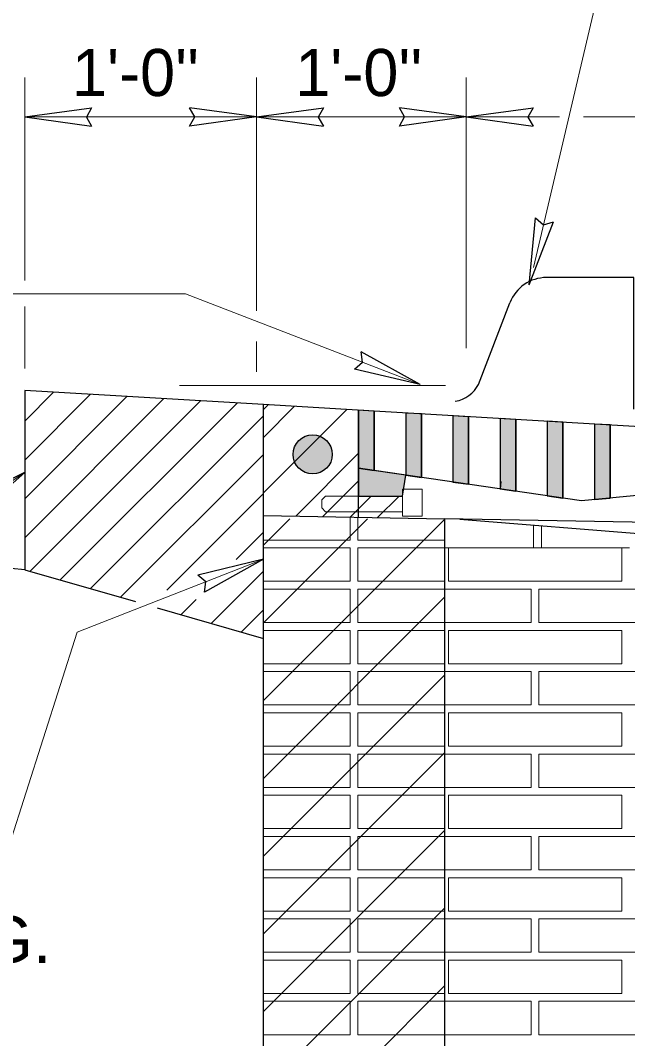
# Model space of a CAD drawing. Extents: x 392 to 763, y 50 to 324.
# Drawn here: x 619.69 to 635.77, y 119.51 to 146.47 of the extents above; entities that cross this region are included whole.
import ezdxf

# ---------------------------------------------------------------- set-up
doc = ezdxf.new("R2010")
doc.units = 0
doc.header["$LTSCALE"] = 0.5
doc.linetypes.add('MEDIUM_DASHED', pattern=[4.5, 3, -1.5])
doc.layers.add('1', color=7, linetype='Continuous', lineweight=13)

msp = doc.modelspace()

# ---------------------------------------------------------------- hatches: boundary and pattern name
at = {"layer": '1'}
for points in [[(628.6482, 134.6137), (629.0635, 134.5532), (629.0635, 136.1262), (628.6482, 136.1501)], [(629.8958, 134.4313), (630.312, 134.3708), (630.312, 136.0529), (629.8958, 136.0768)], [(631.1434, 134.2489), (631.5596, 134.1884), (631.5596, 135.9796), (631.1434, 136.0034)], [(632.3919, 134.0665), (632.8072, 134.006), (632.8072, 135.9062), (632.3919, 135.9301), (632.3965, 134.2636), (632.4148, 134.2636)], [(633.6395, 133.885), (634.0557, 133.8236), (634.0557, 135.8329), (633.6395, 135.8568)], [(634.888, 133.7833), (635.3032, 133.8236), (635.3032, 135.7596), (634.888, 135.7834)], [(627.9508, 134.9813, 1), (626.9122, 134.9813, 1)], [(629.8069, 133.8786), (629.8958, 134.4313), (628.8554, 134.5835), (628.6482, 134.6137), (628.6482, 133.8786)]]:
    msp.add_hatch(color=256, dxfattribs=at).paths.add_polyline_path(points)

# ---------------------------------------------------------------- linework, layer by layer
for p, q in [((619.8088, 139.5848), (619.8088, 144.9565)), ((625.945, 138.7782), (625.945, 144.9565)), ((631.4982, 137.79), (631.4982, 144.9565)), ((631.4982, 143.917), (633.9677, 143.917)), ((634.602, 143.917), (643.9327, 143.917)), ((619.8088, 137.2547), (619.8088, 138.8928)), ((625.945, 137.1658), (625.945, 137.9706)), ((623.9027, 136.8009), (630.9463, 136.8009)), ((619.8088, 135.8613), (620.5715, 136.6249)), ((619.8088, 134.8319), (621.5441, 136.5681)), ((619.8088, 133.8034), (622.5158, 136.5103)), ((619.8088, 132.774), (623.4874, 136.4535)), ((619.95, 131.8867), (624.46, 136.3967)), ((620.7484, 131.6566), (625.4317, 136.3398)), ((626.1265, 136.1675), (626.2512, 136.2912)), ((626.1265, 135.4323), (626.9451, 136.2509)), ((626.1265, 133.962), (628.3338, 136.1693)), ((621.5477, 131.4265), (626.1265, 136.0052)), ((622.3471, 131.1964), (626.1265, 134.9767)), ((626.9818, 133.3469), (628.6482, 135.0134)), ((627.7041, 133.335), (628.6482, 134.2782)), ((623.5699, 131.3898), (626.1265, 133.9473)), ((627.7747, 133.8786), (627.6711, 133.7741)), ((627.6711, 133.7741), (627.6711, 133.5669)), ((627.7747, 133.8786), (628.6482, 133.8786)), ((628.4273, 133.3222), (628.9828, 133.8786)), ((629.1497, 133.3093), (629.718, 133.8786)), ((628.4209, 133.3203), (628.4209, 132.7126)), ((628.6281, 133.3167), (628.6281, 132.7126)), ((633.2811, 132.5054), (633.2811, 133.0939)), ((633.4892, 132.5054), (633.4892, 133.0939)), ((625.4097, 132.2011), (626.1274, 132.9188)), ((626.1265, 132.7126), (628.4209, 132.7126)), ((628.6281, 132.7126), (630.9216, 132.7126)), ((626.1265, 132.5054), (628.4209, 132.5054)), ((628.4209, 132.5054), (628.4209, 131.6217)), ((628.6281, 132.5054), (628.6281, 131.6217)), ((628.6281, 132.5054), (630.9216, 132.5054)), ((630.9216, 132.5054), (635.8212, 132.5054)), ((631.0261, 132.5054), (631.0261, 131.6217)), ((635.6131, 132.5054), (635.6131, 131.6217)), ((624.7442, 130.5071), (626.1274, 131.8903)), ((626.1265, 131.6217), (628.4209, 131.6217)), ((628.6281, 131.6217), (630.9216, 131.6217)), ((631.0261, 131.6217), (635.6131, 131.6217)), ((626.1265, 131.4137), (628.4209, 131.4137)), ((628.4209, 131.4137), (628.4209, 130.53)), ((628.6281, 131.4137), (628.6281, 130.53)), ((628.6281, 131.4137), (630.9216, 131.4137)), ((630.9216, 131.4137), (633.216, 131.4137)), ((633.216, 131.4137), (633.216, 130.53)), ((633.4232, 131.4137), (633.4232, 130.53)), ((633.4232, 131.4137), (635.7176, 131.4137)), ((635.7176, 131.4137), (638.0111, 131.4137)), ((623.9448, 130.7362), (624.3436, 131.135)), ((625.5435, 130.277), (626.1283, 130.8618)), ((626.1265, 130.53), (628.4209, 130.53)), ((628.6281, 130.53), (630.9216, 130.53)), ((630.9216, 130.53), (633.216, 130.53)), ((633.4232, 130.53), (635.7176, 130.53)), ((635.7176, 130.53), (638.0111, 130.53)), ((626.1265, 130.3219), (628.4209, 130.3219)), ((628.4209, 130.3219), (628.4209, 129.4382)), ((628.6281, 130.3219), (628.6281, 129.4382)), ((628.6281, 130.3219), (630.9216, 130.3219)), ((631.0261, 130.3219), (631.0261, 129.4382)), ((631.0261, 130.3219), (635.6131, 130.3219)), ((635.6131, 130.3219), (635.6131, 129.4382)), ((626.1265, 129.4382), (628.4209, 129.4382)), ((628.6281, 129.4382), (630.9216, 129.4382)), ((631.0261, 129.4382), (635.6131, 129.4382)), ((626.1265, 129.2302), (628.4209, 129.2302)), ((628.4209, 129.2302), (628.4209, 128.3474)), ((628.6281, 129.2302), (628.6281, 128.3474)), ((628.6281, 129.2302), (630.9216, 129.2302)), ((630.9216, 129.2302), (633.216, 129.2302)), ((633.216, 129.2302), (633.216, 128.3474)), ((633.4232, 129.2302), (633.4232, 128.3474)), ((633.4232, 129.2302), (635.7176, 129.2302)), ((635.7176, 129.2302), (638.0111, 129.2302)), ((626.1265, 128.3474), (628.4209, 128.3474)), ((628.6281, 128.3474), (630.9216, 128.3474)), ((630.9216, 128.3474), (633.216, 128.3474)), ((633.4232, 128.3474), (635.7176, 128.3474)), ((635.7176, 128.3474), (638.0111, 128.3474)), ((626.1265, 128.1393), (628.4209, 128.1393)), ((628.4209, 128.1393), (628.4209, 127.2557)), ((628.6281, 128.1393), (628.6281, 127.2557)), ((628.6281, 128.1393), (630.9216, 128.1393)), ((631.0261, 128.1393), (631.0261, 127.2557)), ((631.0261, 128.1393), (635.6131, 128.1393)), ((635.6131, 128.1393), (635.6131, 127.2557)), ((626.1265, 127.2557), (628.4209, 127.2557)), ((626.1265, 127.0476), (628.4209, 127.0476)), ((628.4209, 127.0476), (628.4209, 126.1639)), ((628.6281, 127.2557), (630.9216, 127.2557)), ((628.6281, 127.0476), (628.6281, 126.1639)), ((628.6281, 127.0476), (630.9216, 127.0476)), ((630.9216, 127.0476), (633.216, 127.0476)), ((631.0261, 127.2557), (635.6131, 127.2557)), ((633.216, 127.0476), (633.216, 126.1639)), ((633.4232, 127.0476), (633.4232, 126.1639)), ((633.4232, 127.0476), (635.7176, 127.0476)), ((635.7176, 127.0476), (638.0111, 127.0476)), ((626.1265, 126.1639), (628.4209, 126.1639)), ((626.1265, 125.9558), (628.4209, 125.9558)), ((628.4209, 125.9558), (628.4209, 125.0722)), ((628.6281, 126.1639), (630.9216, 126.1639)), ((628.6281, 125.9558), (628.6281, 125.0722)), ((628.6281, 125.9558), (630.9216, 125.9558)), ((630.9216, 126.1639), (633.216, 126.1639)), ((631.0261, 125.9558), (631.0261, 125.0722)), ((631.0261, 125.9558), (635.6131, 125.9558)), ((633.4232, 126.1639), (635.7176, 126.1639)), ((635.6131, 125.9558), (635.6131, 125.0722)), ((635.7176, 126.1639), (638.0111, 126.1639)), ((626.1265, 125.0722), (628.4209, 125.0722)), ((626.1265, 124.865), (628.4209, 124.865)), ((628.4209, 124.865), (628.4209, 123.9813)), ((628.6281, 125.0722), (630.9216, 125.0722)), ((628.6281, 124.865), (628.6281, 123.9813)), ((628.6281, 124.865), (630.9216, 124.865)), ((630.9216, 124.865), (633.216, 124.865)), ((631.0261, 125.0722), (635.6131, 125.0722)), ((633.216, 124.865), (633.216, 123.9813)), ((633.4232, 124.865), (633.4232, 123.9813)), ((633.4232, 124.865), (635.7176, 124.865)), ((635.7176, 124.865), (638.0111, 124.865)), ((626.1265, 123.9813), (628.4209, 123.9813)), ((626.1265, 123.7732), (628.4209, 123.7732)), ((628.4209, 123.7732), (628.4209, 122.8896)), ((628.6281, 123.9813), (630.9216, 123.9813)), ((628.6281, 123.7732), (628.6281, 122.8896)), ((628.6281, 123.7732), (630.9216, 123.7732)), ((630.9216, 123.9813), (633.216, 123.9813)), ((631.0261, 123.7732), (631.0261, 122.8896)), ((631.0261, 123.7732), (635.6131, 123.7732)), ((633.4232, 123.9813), (635.7176, 123.9813)), ((635.6131, 123.7732), (635.6131, 122.8896)), ((635.7176, 123.9813), (638.0111, 123.9813)), ((626.1265, 122.8896), (628.4209, 122.8896)), ((626.1265, 122.6815), (628.4209, 122.6815)), ((628.4209, 122.6815), (628.4209, 121.7978)), ((628.6281, 122.8896), (630.9216, 122.8896)), ((628.6281, 122.6815), (628.6281, 121.7978)), ((628.6281, 122.6815), (630.9216, 122.6815)), ((630.9216, 122.6815), (633.216, 122.6815)), ((631.0261, 122.8896), (635.6131, 122.8896)), ((633.216, 122.6815), (633.216, 121.7978)), ((633.4232, 122.6815), (633.4232, 121.7978)), ((633.4232, 122.6815), (635.7176, 122.6815)), ((635.7176, 122.6815), (638.0111, 122.6815)), ((626.1265, 121.7978), (628.4209, 121.7978)), ((628.6281, 121.7978), (630.9216, 121.7978)), ((630.9216, 121.7978), (633.216, 121.7978)), ((633.4232, 121.7978), (635.7176, 121.7978)), ((635.7176, 121.7978), (638.0111, 121.7978)), ((626.1265, 121.5907), (628.4209, 121.5907)), ((628.4209, 121.5907), (628.4209, 120.707)), ((628.6281, 121.5907), (628.6281, 120.707)), ((628.6281, 121.5907), (630.9216, 121.5907)), ((631.0261, 121.5907), (631.0261, 120.707)), ((631.0261, 121.5907), (635.6131, 121.5907)), ((635.6131, 121.5907), (635.6131, 120.707)), ((626.1265, 120.707), (628.4209, 120.707)), ((628.6281, 120.707), (630.9216, 120.707)), ((631.0261, 120.707), (635.6131, 120.707)), ((626.1265, 120.4989), (628.4209, 120.4989)), ((628.4209, 120.4989), (628.4209, 119.6152)), ((628.6281, 120.4989), (628.6281, 119.6152)), ((628.6281, 120.4989), (630.9216, 120.4989)), ((630.9216, 120.4989), (633.216, 120.4989)), ((633.216, 120.4989), (633.216, 119.6152)), ((633.4232, 120.4989), (633.4232, 119.6152)), ((633.4232, 120.4989), (635.7176, 120.4989)), ((635.7176, 120.4989), (638.0111, 120.4989)), ((626.1265, 119.6152), (628.4209, 119.6152)), ((628.6281, 119.6152), (630.9216, 119.6152)), ((630.9216, 119.6152), (633.216, 119.6152)), ((633.4232, 119.6152), (635.7176, 119.6152)), ((635.7176, 119.6152), (638.0111, 119.6152))]:
    msp.add_line(p, q, dxfattribs=at)
at = {"layer": '1', "lineweight": 25}
for p, q in [((619.8088, 143.9161), (621.5789, 144.1599)), ((625.945, 143.9179), (624.1749, 144.1617)), ((625.9459, 143.9161), (627.716, 144.1599)), ((631.4973, 143.9179), (629.7272, 144.1617)), ((631.4982, 143.9161), (633.2682, 144.1599)), ((619.8088, 143.9161), (621.5789, 143.6732)), ((625.945, 143.9179), (624.1749, 143.675)), ((625.9459, 143.9161), (627.716, 143.6732)), ((631.4973, 143.9179), (629.7272, 143.675)), ((631.4982, 143.9161), (633.2682, 143.6732)), ((633.1619, 139.4702), (633.3306, 141.2486)), ((633.1619, 139.4702), (633.8045, 141.1377)), ((631.8208, 136.8348), (632.6522, 138.9973)), ((630.2753, 136.8312), (628.7115, 137.6956)), ((630.2753, 136.8312), (628.5364, 137.2418)), ((619.8088, 136.6698), (619.8088, 131.927)), ((628.6482, 133.3167), (628.6482, 136.1501)), ((629.0635, 136.1262), (629.0635, 134.5532)), ((629.8958, 136.0768), (629.8958, 134.4313)), ((630.312, 136.0529), (630.312, 134.3708)), ((631.1434, 136.0034), (631.1434, 134.2489)), ((631.5596, 135.9796), (631.5596, 134.1884)), ((632.3919, 135.9301), (632.3919, 134.0665)), ((632.8072, 135.9062), (632.8072, 134.006)), ((633.6395, 135.8568), (633.6395, 133.885)), ((634.0557, 135.8329), (634.0557, 133.8236)), ((634.888, 135.7834), (634.888, 133.7833)), ((635.3032, 135.7596), (635.3032, 133.8236)), ((619.8171, 134.5102), (618.212, 133.7255)), ((619.8171, 134.5102), (618.4833, 133.3212)), ((639.8719, 134.259), (634.5516, 133.7512)), ((629.0516, 133.8786), (629.8069, 133.8786)), ((627.7747, 133.4624), (627.6711, 133.5669)), ((626.1265, 133.3625), (630.9216, 133.2754)), ((626.1265, 108.6722), (626.1265, 133.3625)), ((626.1265, 132.5769), (626.8259, 133.2754)), ((626.1265, 130.5181), (628.8838, 133.2754)), ((626.1265, 128.4602), (630.9216, 133.2552)), ((630.9216, 133.2754), (630.9216, 113.1748)), ((639.8783, 133.1132), (630.9216, 133.2754)), ((631.3258, 133.2672), (637.7003, 132.7584)), ((626.1283, 132.2029), (624.3913, 131.7831)), ((626.1283, 132.2029), (624.5691, 131.3303)), ((619.8088, 131.927), (622.7385, 131.0837)), ((626.1265, 126.4022), (630.9216, 131.1973)), ((623.3169, 130.9168), (626.1283, 130.1083)), ((626.1265, 124.3443), (630.9216, 129.1394)), ((626.1265, 122.2864), (630.9216, 127.0815)), ((626.1265, 120.2276), (630.9216, 125.0236)), ((626.1265, 118.1697), (630.9216, 122.9647)), ((626.1265, 116.1118), (630.9216, 120.9068))]:
    msp.add_line(p, q, dxfattribs=at)
at = {"layer": '1', "linetype": 'MEDIUM_DASHED', "lineweight": 25}
msp.add_line((619.8088, 131.927), (615.9781, 132.3047), dxfattribs=at)
at = {"layer": '1'}
for points in [[(642.9308, 150.1036), (635.6708, 150.1036), (633.2765, 139.9313)], [(619.8088, 143.917), (625.945, 143.917), (631.4982, 143.917)], [(602.5269, 139.2283), (624.064, 139.2283), (630.2753, 136.8303)], [(604.8663, 128.2567), (615.9937, 128.2567), (617.7142, 133.0967), (619.818, 134.5102)], [(627.7747, 133.4624), (628.6482, 133.4624), (629.8069, 133.4624)], [(608.4917, 123.2122), (618.9407, 123.2122), (621.2012, 130.2706), (626.1292, 132.2029)]]:
    msp.add_lwpolyline(points, dxfattribs=at)
at = {"layer": '1', "lineweight": 25}
for points in [[(621.5789, 144.1599), (621.4423, 143.9142), (621.5789, 143.6732)], [(624.1749, 143.675), (624.3115, 143.9207), (624.1749, 144.1617)], [(627.716, 144.1599), (627.5794, 143.9142), (627.716, 143.6732)], [(629.7272, 143.675), (629.8647, 143.9207), (629.7272, 144.1617)], [(633.2682, 144.1599), (633.1317, 143.9142), (633.2682, 143.6732)], [(633.3306, 141.2486), (633.5387, 141.0598), (633.8045, 141.1377)], [(635.9321, 136.1822), (635.9321, 139.6637), (633.6221, 139.6637)], [(628.5364, 137.2418), (628.7527, 137.4215), (628.7115, 137.6956)], [(626.1265, 133.3625), (626.1265, 136.2986), (619.8088, 136.6698)], [(640.2917, 135.4663), (629.0635, 136.1262), (626.1265, 136.2986)], [(634.5516, 133.7512), (629.0635, 134.5532), (628.6482, 134.6137)], [(624.5691, 131.3303), (624.6067, 131.6089), (624.3913, 131.7831)]]:
    msp.add_lwpolyline(points, dxfattribs=at)
for points in [[(628.6482, 134.6137), (629.0635, 134.5532), (629.0635, 136.1262), (628.6482, 136.1501)], [(629.8958, 134.4313), (630.312, 134.3708), (630.312, 136.0529), (629.8958, 136.0768)], [(631.1434, 134.2489), (631.5596, 134.1884), (631.5596, 135.9796), (631.1434, 136.0034)], [(632.3919, 134.0665), (632.8072, 134.006), (632.8072, 135.9062), (632.3919, 135.9301), (632.3965, 134.2636), (632.4148, 134.2636)], [(633.6395, 133.885), (634.0557, 133.8236), (634.0557, 135.8329), (633.6395, 135.8568)], [(634.888, 133.7833), (635.3032, 133.8236), (635.3032, 135.7596), (634.888, 135.7834)], [(629.8069, 133.8786), (629.8958, 134.4313), (628.8554, 134.5835), (628.6482, 134.6137), (628.6482, 133.8786)]]:
    msp.add_lwpolyline(points, close=True, dxfattribs=at)
at = {"layer": '1'}
msp.add_lwpolyline([(630.3312, 133.3423), (629.8069, 133.3423), (629.8069, 134.0628), (630.3312, 134.0628)], close=True, dxfattribs=at)
at = {"layer": '1', "lineweight": 25}
msp.add_circle((627.4315, 134.9813), 0.5193, dxfattribs=at)
for centre, radius, start, end in [((633.6222, 138.624), 1.0395, 90, 158.97959), ((631.0794, 137.209), 0.8307, 278.92763, 333.1955)]:
    msp.add_arc(centre, radius, start, end, dxfattribs=at)

# ---------------------------------------------------------------- texts
at = {"layer": '1'}
for p in [(621.061, 144.4688), (626.9717, 144.4688)]:
    msp.add_text("1'-0''", height=1.247, dxfattribs=at).set_placement(p)
at = {"layer": '1', "width": 1.05}
msp.add_text('COMB. C. & G.', height=1.247, dxfattribs=at).set_placement((608.5522, 121.5164))

doc.saveas('drawing.dxf')
